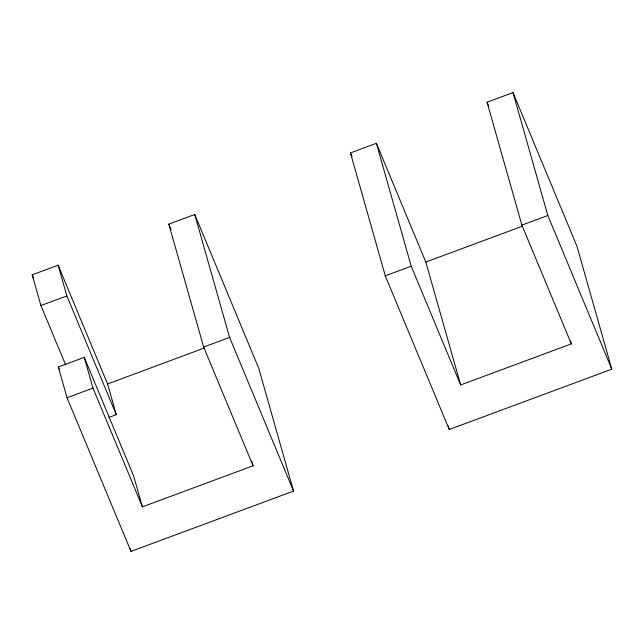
<?xml version="1.0" encoding="UTF-8"?>
<svg xmlns="http://www.w3.org/2000/svg" width="644" height="644" viewBox="0 0 644 644"><rect width="100%" height="100%" fill="white"/><g stroke="black" fill="none" stroke-linecap="round" stroke-linejoin="round"><path stroke-width="0.97" d="M571.325 343.88L521.89 225.126L487.057 102.219L513.002 92.591L576.968 246.266L611.8 369.181L449.246 429.508L385.281 275.825L350.449 152.918L376.386 143.29L425.821 262.044L460.653 384.951L571.325 343.88L570.504 340.974M65.624 364.923L40.91 305.546L32.2 274.819L58.137 265.191L107.572 383.945L116.274 414.672L108.868 417.425M253.076 465.781L203.641 347.036L168.809 224.12L194.754 214.492L258.719 368.175L293.551 491.082L130.998 551.409L67.032 397.734L58.322 367L84.259 357.38L133.694 476.125L142.405 506.852L253.076 465.781L251.699 460.943M40.91 305.546L66.847 295.918L58.137 265.191M385.281 275.825L411.218 266.205L376.386 143.29M521.89 225.126L547.827 215.507L513.002 92.591M425.821 262.044L522.421 226.189M67.032 397.734L92.969 388.107L84.259 357.38M203.641 347.036L229.578 337.408L194.754 214.492M107.572 383.945L204.172 348.09M547.827 215.507L611.8 369.181M487.057 102.219L488.603 105.93M411.218 266.205L460.653 384.951M350.449 152.918L351.986 156.621M229.578 337.408L293.551 491.082M168.809 224.12L171.127 229.683M66.847 295.918L116.274 414.672M92.969 388.107L142.405 506.852M32.2 274.819L33.738 278.522M58.322 367L59.481 369.785M448.152 425.636L449.246 429.508M130.177 548.503L130.998 551.409"/></g></svg>
